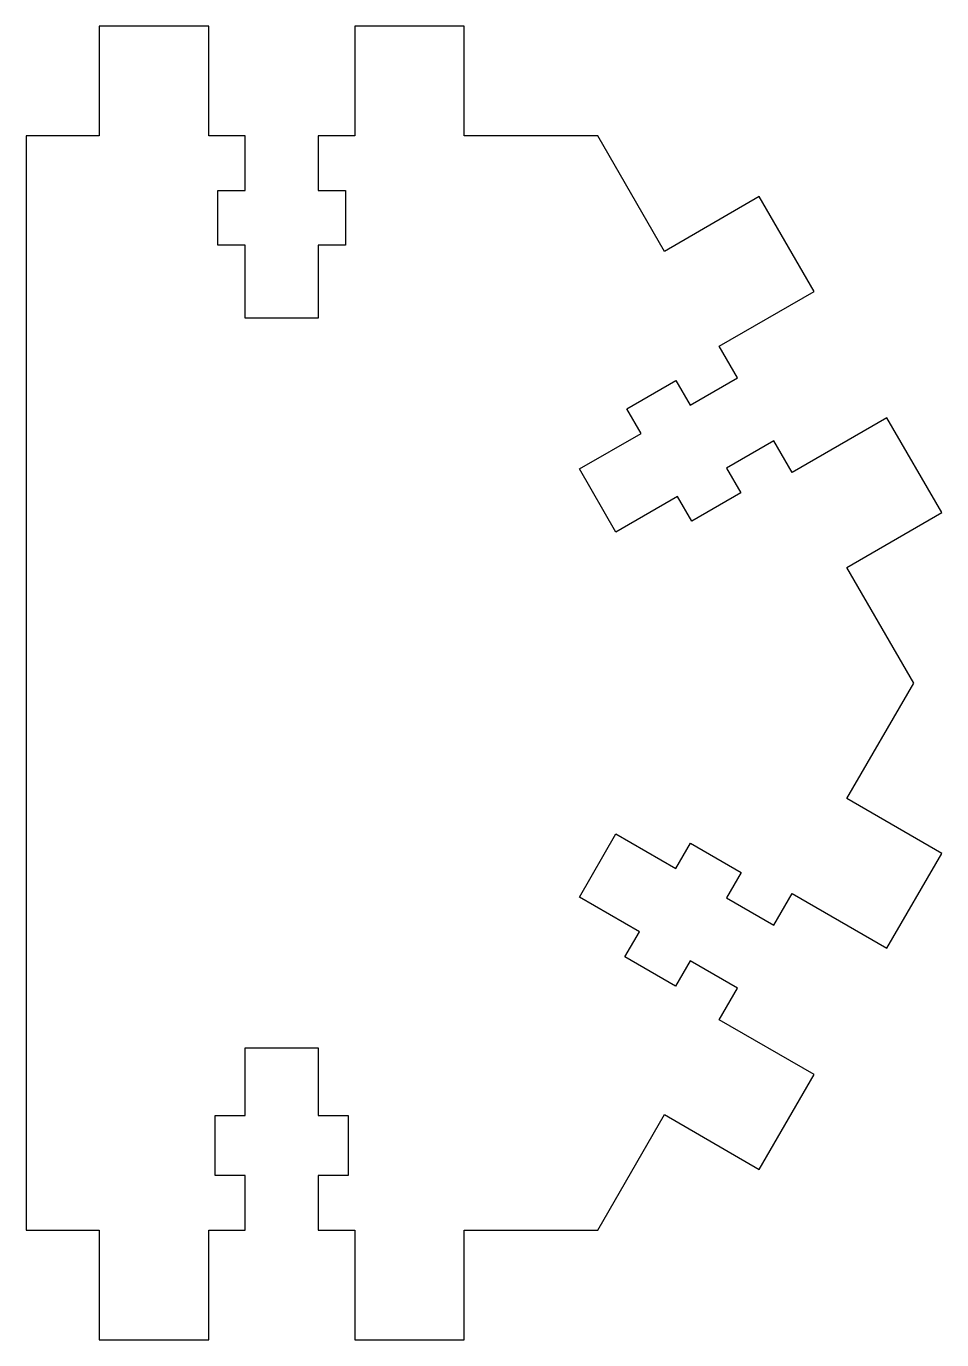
# Model space of a CAD drawing. Header units: millimetres. Extents: x -14 to 36.2, y -36 to 36.
import ezdxf

# ---------------------------------------------------------------- set-up
doc = ezdxf.new("R2010")
doc.units = ezdxf.units.MM

msp = doc.modelspace()

# ---------------------------------------------------------------- linework, layer by layer
at = {"color": 7, "linetype": 'Continuous', "lineweight": 25}
for p, q in [((-4, 36), (-10, 36)), ((-10, 36), (-10, 30)), ((-4, 30), (-4, 36)), ((10, 36), (4, 36)), ((4, 36), (4, 30)), ((10, 30), (10, 36)), ((-10, 30), (-14, 30)), ((-14, 30), (-14, -30)), ((-2, 30), (-4, 30)), ((-2, 27), (-2, 30)), ((4, 30), (2, 30)), ((2, 30), (2, 27)), ((17.321, 30), (10, 30)), ((20.981, 23.66), (17.321, 30)), ((-3.5, 24), (-3.5, 27)), ((-3.5, 27), (-2, 27)), ((2, 27), (3.5, 27)), ((3.5, 27), (3.5, 24)), ((26.177, 26.66), (20.981, 23.66)), ((29.177, 21.464), (26.177, 26.66)), ((-2, 24), (-3.5, 24)), ((-2, 20), (-2, 24)), ((3.5, 24), (2, 24)), ((2, 24), (2, 20)), ((23.981, 18.464), (29.177, 21.464)), ((2, 20), (-2, 20)), ((24.981, 16.732), (23.981, 18.464)), ((18.923, 15.024), (21.608, 16.574)), ((21.608, 16.574), (22.383, 15.232)), ((22.383, 15.232), (24.981, 16.732)), ((19.698, 13.682), (18.923, 15.024)), ((33.177, 14.536), (27.981, 11.536)), ((36.177, 9.34), (33.177, 14.536)), ((16.321, 11.732), (19.698, 13.682)), ((26.981, 13.268), (24.383, 11.768)), ((27.981, 11.536), (26.981, 13.268)), ((18.321, 8.268), (16.321, 11.732)), ((24.383, 11.768), (25.158, 10.426)), ((21.698, 10.218), (18.321, 8.268)), ((22.473, 8.876), (21.698, 10.218)), ((25.158, 10.426), (22.473, 8.876)), ((30.981, 6.34), (36.177, 9.34)), ((34.641, 0), (30.981, 6.34)), ((30.981, -6.34), (34.641, 0)), ((36.177, -9.34), (30.981, -6.34)), ((16.321, -11.732), (18.321, -8.268)), ((18.321, -8.268), (21.611, -10.168)), ((21.611, -10.168), (22.411, -8.782)), ((22.411, -8.782), (25.183, -10.382)), ((33.177, -14.536), (36.177, -9.34)), ((25.183, -10.382), (24.383, -11.768)), ((19.611, -13.632), (16.321, -11.732)), ((24.383, -11.768), (26.981, -13.268)), ((26.981, -13.268), (27.981, -11.536)), ((27.981, -11.536), (33.177, -14.536)), ((18.811, -15.018), (19.611, -13.632)), ((21.583, -16.618), (18.811, -15.018)), ((22.383, -15.232), (21.583, -16.618)), ((24.981, -16.732), (22.383, -15.232)), ((23.981, -18.464), (24.981, -16.732)), ((29.177, -21.464), (23.981, -18.464)), ((-2, -23.7), (-2, -20)), ((-2, -20), (2, -20)), ((2, -20), (2, -23.7)), ((26.177, -26.66), (29.177, -21.464)), ((-3.65, -27), (-3.65, -23.7)), ((-3.65, -23.7), (-2, -23.7)), ((2, -23.7), (3.65, -23.7)), ((3.65, -23.7), (3.65, -27)), ((17.321, -30), (20.981, -23.66)), ((20.981, -23.66), (26.177, -26.66)), ((-2, -27), (-3.65, -27)), ((-2, -30), (-2, -27)), ((3.65, -27), (2, -27)), ((2, -27), (2, -30)), ((-14, -30), (-10, -30)), ((-10, -30), (-10, -36)), ((-4, -36), (-4, -30)), ((-4, -30), (-2, -30)), ((2, -30), (4, -30)), ((4, -30), (4, -36)), ((10, -36), (10, -30)), ((10, -30), (17.321, -30)), ((-10, -36), (-4, -36)), ((4, -36), (10, -36))]:
    msp.add_line(p, q, dxfattribs=at)

doc.saveas('drawing.dxf')
